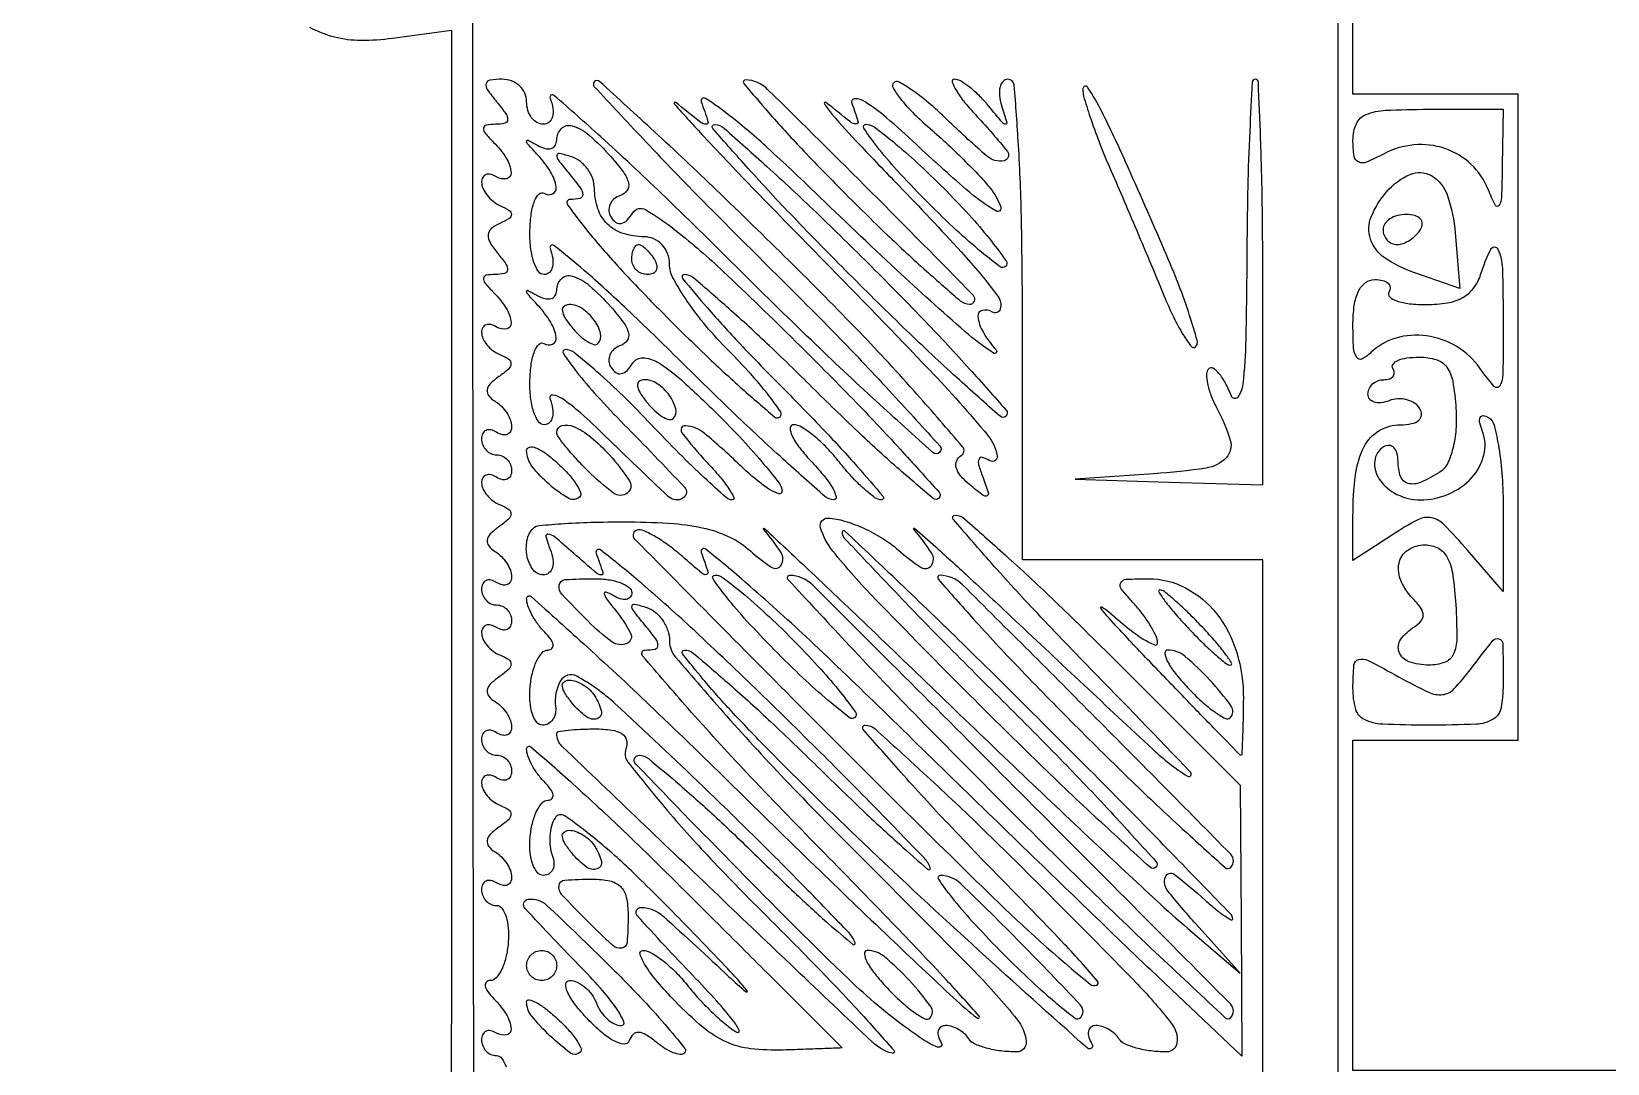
# Model space of a CAD drawing. Extents: x 23 to 255, y 40 to 184.
# Drawn here: x 208.71 to 217.59, y 71.7 to 77.51 of the extents above; entities that cross this region are included whole.
import ezdxf

# ---------------------------------------------------------------- set-up
doc = ezdxf.new("R2010")
doc.units = 0
doc.header["$MEASUREMENT"] = 0

msp = doc.modelspace()

# ---------------------------------------------------------------- linework, layer by layer
for points in [[(207.919475, 175.632891, 0.000007), (191.762556, 175.634099, 0.00002), (173.0434, 175.634494, 0.000013), (151.49745, 175.633531)], [(218.0988, 71.6562), (217.1259, 71.6562), (216.153, 71.6562), (216.153, 72.5868), (216.153, 73.5174), (216.6183, 73.5174), (217.0836, 73.5174), (217.0836, 75.3363), (217.0836, 77.1552), (216.6183, 77.1552), (216.153, 77.1552), (216.153, 78.255, -0.002868)], [(211.205057, 71.082221, -0.000968), (211.199134, 73.32), (211.196045, 77.6628)], [(210.277157, 77.532731, 0.058483), (210.419245, 77.478356, 0.061239), (210.565744, 77.459748, 0.034349), (210.745107, 77.471362), (211.077, 77.515878), (211.077, 73.063239, -0.00101), (211.072523, 70.845704, -0.004667), (211.05537, 69.563045, -0.00183), (211.03168, 68.66475, -0.405446), (210.975879, 68.6106, 0.125373), (210.922396, 68.596975, 0.023164), (210.834762, 68.543822, 0.023563), (210.735738, 68.470303, 0.019557), (210.637479, 68.383272, 0.038999), (210.510034, 68.240534, 0.083236)], [(215.6454, 71.5716), (215.6454, 73.0521), (215.6454, 74.5326), (214.9686, 74.5326), (214.2918, 74.5326), (214.2918, 75.8862, 0.004819), (214.286452, 76.441059, 0.010298), (214.26937, 76.869285, 0.004876), (214.245633, 77.206775, 0.39098), (214.209855, 77.2398, 0.209073), (214.182492, 77.227835, 0.128632), (214.165656, 77.19631, 0.085743), (214.162609, 77.148455, 0.049331), (214.174461, 77.09175, -0.004461), (214.203858, 76.995258, -0.500939), (214.196936, 76.986, -0.221601), (214.180695, 76.99357, -0.002331), (214.09903, 77.09175, 0.025468), (214.047274, 77.148422, 0.030014), (213.992649, 77.19631, 0.031203), (213.942581, 77.230371, 0.134551), (213.908177, 77.2398, 0.5075), (213.89665, 77.224041, 0.060681), (213.917811, 77.17777, 0.0347), (213.966327, 77.109743, 0.016325), (214.037687, 77.028634, -0.020176), (214.207295, 76.832833, -0.564791), (214.188101, 76.781018, -0.228016), (214.091787, 76.8067, -0.016292), (213.881815, 76.999015, 0.015372), (213.774797, 77.097396, 0.025088), (213.677604, 77.173213, 0.022464), (213.597714, 77.224125, 0.339137), (213.567073, 77.220073, 0.341565), (213.563418, 77.191477, 0.032765), (213.605516, 77.129501, 0.031008), (213.672076, 77.054248, 0.018697), (213.759477, 76.973274, -0.009667), (213.858429, 76.884866, -0.008006), (213.960416, 76.787048, -0.0081), (214.051045, 76.694339, -0.021461), (214.111809, 76.624347, -0.081918), (214.169882, 76.520173, -0.703529), (214.142776, 76.497815, -0.045057), (213.972965, 76.620729, -0.008858), (213.693188, 76.873285, 0.010929), (213.526196, 77.022778, 0.034517), (213.405728, 77.112342, 0.133912), (213.348235, 77.130382, 0.533314), (213.330457, 77.105935, -0.011015), (213.365575, 77.003117, -0.515491), (213.354224, 76.988024, -0.162228), (213.322978, 76.999345, -0.003035), (213.185195, 77.109706, 0.837875), (213.176389, 77.102085, 0.045309), (213.220801, 77.040918, 0.009429), (213.371186, 76.875361, 0.003281), (213.59385, 76.642417, -0.006851), (213.94808, 76.266495, -0.026135), (214.15302, 76.018051, -0.229429), (214.166629, 75.945897, -0.501612), (214.1226, 75.9285, 0.196178), (214.065964, 75.937997, 0.378758), (214.040991, 75.903411, 0.110827), (214.069789, 75.816363, 0.045119), (214.14375, 75.715015, -0.874042), (214.128514, 75.697502, -0.033571), (213.969525, 75.818081, -0.008541), (213.581774, 76.167231, -0.004863), (213.124391, 76.601838, 0.007593), (212.858848, 76.851413, 0.016594), (212.646388, 77.032571, 0.026198), (212.507121, 77.132093, 0.715372), (212.483086, 77.1129, -0.008649), (212.520979, 77.001434, -0.500422), (212.510171, 76.986217, -0.175397), (212.480754, 76.996031, -0.00271), (212.339195, 77.109265, 0.919837), (212.331203, 77.100917, 0.007006), (212.499057, 76.916264, 0.004265), (212.786741, 76.613777, 0.001897), (213.17085, 76.219744, -0.003583), (213.770477, 75.600459, -0.017227), (214.096959, 75.233917, -0.131536), (214.149713, 75.119384, -0.646072), (214.108223, 75.091385, 0.064986), (214.067182, 75.1099, 0.379155), (214.047377, 75.100797, 0.174889), (214.045115, 75.068012, 0.022257), (214.06786, 74.999812, -0.009909), (214.099346, 74.912635, -0.358698), (214.092295, 74.894017, -0.303628), (214.070682, 74.895524, -0.00839), (213.993632, 74.957316, -0.043711), (213.94345, 75.006968, -0.107662), (213.91924, 75.052485, -0.169967), (213.921642, 75.090947, -0.155775), (213.947519, 75.121165, 0.459568), (213.955123, 75.169622, 0.004635), (213.697939, 75.465723, 0.010657), (213.375672, 75.814607, 0.006253), (212.976099, 76.218858, 0.003245), (212.56774, 76.616595, 0.005407), (212.218089, 76.945555, 0.001174), (211.910702, 77.227219, 0.400807), (211.881548, 77.226548, 0.403807), (211.881032, 77.197605, 0.001277), (212.153626, 76.906338, 0.005641), (212.472788, 76.574632, 0.003384), (212.858888, 76.187587, -0.004382), (213.244213, 75.799775, -0.0073), (213.560997, 75.465686, -0.00213), (213.826418, 75.174975, -0.39973), (213.825497, 75.137897, -0.398945), (213.788138, 75.136917, -0.001797), (213.468849, 75.426462, -0.006699), (213.103047, 75.769693, -0.004022), (212.677564, 76.186432, 0.003987), (212.258932, 76.59652, 0.007701), (211.916359, 76.916758, 0.005774), (211.653852, 77.149217, 0.776629), (211.632033, 77.13405, -0.050885), (211.64732, 77.075554, -0.102253), (211.644952, 77.028103, -0.155545), (211.625819, 76.99774, -0.176783), (211.593651, 76.986, -0.134459), (211.557938, 76.995781, -0.100435), (211.52751, 77.023277, -0.087143), (211.507034, 77.064407, -0.072144), (211.5, 77.1129, 0.107348), (211.489484, 77.161316, 0.099536), (211.45968, 77.202523, 0.095788), (211.415141, 77.230151, 0.091307), (211.362741, 77.2398, 0.035496), (211.294026, 77.234916, 0.304492), (211.272269, 77.215324, 0.217533), (211.278486, 77.181507, 0.020633), (211.3308, 77.1129, -0.017585), (211.382902, 77.045427, -0.170126), (211.392935, 77.01123, -0.336698), (211.376507, 76.991774, -0.055064), (211.324239, 76.986, 0.043106), (211.272349, 76.981518, 0.336055), (211.256818, 76.96485, 0.204211), (211.265471, 76.936994, 0.020332), (211.31388, 76.88448, -0.054922), (211.385051, 76.795685, -0.120375), (211.412797, 76.7137, -0.380775), (211.387532, 76.67983, -0.191234), (211.3308, 76.6899, 0.074422), (211.298441, 76.703773, 0.151112), (211.271051, 76.70258, 0.187673), (211.252939, 76.686869, 0.121914), (211.2462, 76.659643, 0.108982), (211.25397, 76.62442, 0.060477), (211.277264, 76.58685, 0.055996), (211.311509, 76.552764, 0.058714), (211.35195, 76.52775, -0.03194), (211.402243, 76.500243, -0.266501), (211.413896, 76.47816, -0.251593), (211.400953, 76.455983, -0.029124), (211.348419, 76.427873, 0.068225), (211.300362, 76.397116, 0.203112), (211.283214, 76.36289, 0.154337), (211.293854, 76.319889, 0.035991), (211.337628, 76.258673, -0.02214), (211.383554, 76.198066, -0.181073), (211.391862, 76.164966, -0.31794), (211.374743, 76.14576, -0.05684), (211.324239, 76.14, 0.043106), (211.272349, 76.135518, 0.336055), (211.256818, 76.11885, 0.204211), (211.265471, 76.090994, 0.020332), (211.31388, 76.03848, -0.054922), (211.385051, 75.949685, -0.120375), (211.412797, 75.8677, -0.380775), (211.387532, 75.83383, -0.191234), (211.3308, 75.8439, 0.074422), (211.298441, 75.857773, 0.151112), (211.271051, 75.85658, 0.187673), (211.252939, 75.840869, 0.121914), (211.2462, 75.813643, 0.111104), (211.254019, 75.778888, 0.064536), (211.277264, 75.742742, 0.059602), (211.311514, 75.710749, 0.061783), (211.35195, 75.688191, -0.051696), (211.399294, 75.663013, -0.269186), (211.41173, 75.637453, -0.195242), (211.396954, 75.607533, -0.028767), (211.342918, 75.564816, 0.044406), (211.295381, 75.524762, 0.158855), (211.277725, 75.489727, 0.211677), (211.286495, 75.457472, 0.083832), (211.321768, 75.426482, -0.058587), (211.357583, 75.398071, -0.050471), (211.387896, 75.360762, -0.053013), (211.408553, 75.320642, -0.092658), (211.4154, 75.284014, -0.117858), (211.408696, 75.25597, -0.186277), (211.390549, 75.239624, -0.154201), (211.36315, 75.23801, -0.076764), (211.3308, 75.2517, 0.082592), (211.298474, 75.264941, 0.161196), (211.271051, 75.262309, 0.182303), (211.252823, 75.244421, 0.108972), (211.2462, 75.214393, 0.093332), (211.25264, 75.180193, 0.09642), (211.271051, 75.151118, 0.099167), (211.29852, 75.131658, 0.105053), (211.3308, 75.1248, -0.105053), (211.36308, 75.117942, -0.099167), (211.390549, 75.098482, -0.09642), (211.40896, 75.069407, -0.093332), (211.4154, 75.035207, -0.108972), (211.408777, 75.005179, -0.182303), (211.390549, 74.987291, -0.161196), (211.363126, 74.984659, -0.082592), (211.3308, 74.9979, 0.074422), (211.298441, 75.011773, 0.151112), (211.271051, 75.01058, 0.187673), (211.252939, 74.994869, 0.121914), (211.2462, 74.967643, 0.111104), (211.254019, 74.932888, 0.064536), (211.277264, 74.896742, 0.059602), (211.311514, 74.864749, 0.061783), (211.35195, 74.842191, -0.051696), (211.399294, 74.817013, -0.269186), (211.41173, 74.791453, -0.195242), (211.396954, 74.761533, -0.028767), (211.342918, 74.718816, 0.044406), (211.295381, 74.678762, 0.158855), (211.277725, 74.643727, 0.211677), (211.286495, 74.611472, 0.083832), (211.321768, 74.580482, -0.058587), (211.357583, 74.552071, -0.050471), (211.387896, 74.514762, -0.053013), (211.408553, 74.474642, -0.092658), (211.4154, 74.438014, -0.117858), (211.408696, 74.40997, -0.186277), (211.390549, 74.393624, -0.154201), (211.36315, 74.39201, -0.076764), (211.3308, 74.4057, 0.082592), (211.298474, 74.418941, 0.161196), (211.271051, 74.416309, 0.182303), (211.252823, 74.398421, 0.108972), (211.2462, 74.368393, 0.093332), (211.25264, 74.334193, 0.09642), (211.271051, 74.305118, 0.099167), (211.29852, 74.285658, 0.105053), (211.3308, 74.2788, -0.105053), (211.36308, 74.271942, -0.099167), (211.390549, 74.252482, -0.09642), (211.40896, 74.223407, -0.093332), (211.4154, 74.189207, -0.108972), (211.408777, 74.159179, -0.182303), (211.390549, 74.141291, -0.161196), (211.363126, 74.138659, -0.082592), (211.3308, 74.1519, 0.074422), (211.298441, 74.165773, 0.151112), (211.271051, 74.16458, 0.187673), (211.252939, 74.148869, 0.121914), (211.2462, 74.121643, 0.111104), (211.254019, 74.086888, 0.064536), (211.277264, 74.050742, 0.059602), (211.311514, 74.018749, 0.061783), (211.35195, 73.996191, -0.051696), (211.399294, 73.971013, -0.269186), (211.41173, 73.945453, -0.195242), (211.396954, 73.915533, -0.028767), (211.342918, 73.872816, 0.044406), (211.295381, 73.832762, 0.158855), (211.277725, 73.797727, 0.211677), (211.286495, 73.765472, 0.083832), (211.321768, 73.734482, -0.058587), (211.357583, 73.706071, -0.050471), (211.387896, 73.668762, -0.053013), (211.408553, 73.628642, -0.092658), (211.4154, 73.592014, -0.117858), (211.408696, 73.56397, -0.186277), (211.390549, 73.547624, -0.154201), (211.36315, 73.54601, -0.076764), (211.3308, 73.5597, 0.082592), (211.298474, 73.572941, 0.161196), (211.271051, 73.570309, 0.182303), (211.252823, 73.552421, 0.108972), (211.2462, 73.522393, 0.093332), (211.25264, 73.488193, 0.09642), (211.271051, 73.459118, 0.099167), (211.29852, 73.439658, 0.105053), (211.3308, 73.4328, -0.105053), (211.36308, 73.425942, -0.099167), (211.390549, 73.406482, -0.09642), (211.40896, 73.377407, -0.093332), (211.4154, 73.343207, -0.108972), (211.408777, 73.313179, -0.182303), (211.390549, 73.295291, -0.161196), (211.363126, 73.292659, -0.082592), (211.3308, 73.3059, 0.074422), (211.298441, 73.319773, 0.151112), (211.271051, 73.31858, 0.187673), (211.252939, 73.302869, 0.121914), (211.2462, 73.275643, 0.111104), (211.254019, 73.240888, 0.064536), (211.277264, 73.204742, 0.059602), (211.311514, 73.172749, 0.061783), (211.35195, 73.150191, -0.051696), (211.399294, 73.125013, -0.269186), (211.41173, 73.099453, -0.195242), (211.396954, 73.069533, -0.028767), (211.342918, 73.026816, 0.044406), (211.295381, 72.986762, 0.158855), (211.277725, 72.951727, 0.211677), (211.286495, 72.919472, 0.083832), (211.321768, 72.888482, -0.058587), (211.357583, 72.860071, -0.050471), (211.387896, 72.822762, -0.053013), (211.408553, 72.782642, -0.092658), (211.4154, 72.746014, -0.117858), (211.408696, 72.71797, -0.186277), (211.390549, 72.701624, -0.154201), (211.36315, 72.70001, -0.076764), (211.3308, 72.7137, 0.082592), (211.298474, 72.726941, 0.161196), (211.271051, 72.724309, 0.182303), (211.252823, 72.706421, 0.108972), (211.2462, 72.676393, 0.092247), (211.252564, 72.642191, 0.096088), (211.270773, 72.613118, 0.09937), (211.297936, 72.593661, 0.106271), (211.329852, 72.5868, -0.240918), (211.360549, 72.571098, -0.080681), (211.38379, 72.524672, -0.058952), (211.396608, 72.456312, -0.037557), (211.396, 72.3753, -0.03702), (211.383215, 72.294317, -0.053372), (211.359237, 72.225928, -0.067467), (211.328543, 72.178936, -0.217711), (211.295428, 72.1638, 0.195839), (211.273207, 72.154749, 0.249233), (211.266583, 72.133978, 0.112522), (211.280534, 72.101336, 0.039371), (211.31388, 72.06228, -0.054922), (211.385051, 71.973485, -0.120375), (211.412797, 71.8915, -0.380775), (211.387532, 71.85763, -0.191234), (211.3308, 71.8677, 0.082592), (211.298474, 71.880941, 0.161196), (211.271051, 71.878309, 0.182303), (211.252823, 71.860421, 0.108972), (211.2462, 71.830393, 0.092247), (211.252564, 71.796191, 0.096088), (211.270773, 71.767118, 0.09937), (211.297936, 71.747661, 0.106271), (211.329852, 71.7408, -0.240918), (211.360549, 71.725098, -0.080681), (211.38379, 71.678672, -0.058952)]]:
    msp.add_lwpolyline(points, format="xyb")
msp.add_lwpolyline([(216.0684, 77.6628), (216.0684, 74.408994), (216.0684, 71.155187)])
for points in [[(213.282661, 76.607038, 0.006039), (213.529507, 76.364425, 0.009105), (213.750896, 76.159639, 0.004581), (213.941673, 75.992621, 0.173977), (213.994163, 75.972538, 0.671491), (214.015548, 76.021868, 0.002685), (213.442739, 76.602058, 0.002652), (212.857118, 77.182694, 0.185681), (212.732761, 77.236542, 0.649801), (212.722771, 77.216366, 0.00633), (212.861897, 77.052969, 0.010364), (213.047118, 76.849602, 0.005627)], [(215.555438, 76.24575, -0.003919), (215.549211, 75.775221, -0.021927), (215.532865, 75.52378, -0.131138), (215.504252, 75.449909, -0.58953), (215.46902, 75.454333, 0.026838), (215.434544, 75.528685, 0.050795), (215.39787, 75.583537, 0.081047), (215.36483, 75.612411, 0.348645), (215.340628, 75.609628, 0.200699), (215.328471, 75.57999, 0.048189), (215.334061, 75.525999, 0.042009), (215.353198, 75.460304, 0.031005), (215.384746, 75.391407, -0.047472), (215.46185, 75.207257, -0.270978), (215.438863, 75.108006, -0.169097), (215.326254, 75.049533, -0.018517), (215.03205, 75.017971), (214.5879, 74.986899), (215.11665, 74.97125), (215.6454, 74.9556), (215.6454, 76.0977, 0.003471), (215.64236, 76.535634, 0.005784), (215.632974, 76.904308, 0.001342), (215.620302, 77.223312, 0.401852), (215.6031, 77.2398, 0.398202), (215.585844, 77.223468, 0.001766), (215.57165, 76.947798, 0.006641), (215.560534, 76.626912, 0.003988)], [(214.632126, 77.187104, 0.078196), (214.639866, 77.130464, 0.009624), (214.678205, 77.011237, 0.011189), (214.729997, 76.870551, 0.009031), (214.791695, 76.721804, -0.001523), (214.863401, 76.556009, -0.000979), (214.945617, 76.363269, -0.000983), (215.025346, 76.174311, -0.001847), (215.088906, 76.021261, 0.014564), (215.14399, 75.897595, 0.026379), (215.197176, 75.80045, 0.027759), (215.243013, 75.73475, 0.450032), (215.266906, 75.733306, 0.271546), (215.275966, 75.768048, 0.009043), (215.23313, 75.909885, 0.014913), (215.172524, 76.080559, 0.00956), (215.092545, 76.275046, 0.002548), (214.872749, 76.774769, 0.012007), (214.73827, 77.05786, 0.02841), (214.659048, 77.194858, 0.736885)], [(216.993638, 76.75335, -0.004711), (216.988924, 76.57433, -0.124772), (216.97561, 76.528716, -0.593054), (216.955163, 76.529372, -0.021211), (216.914516, 76.61901, 0.107978), (216.817552, 76.76122, 0.108099), (216.670146, 76.849957, 0.105782), (216.496438, 76.870152, 0.099414), (216.325396, 76.81851, -0.023679), (216.229598, 76.772936, -0.210729), (216.183993, 76.773788, -0.25555), (216.159201, 76.807342, -0.034001), (216.153, 76.898423, -0.105994), (216.17243, 76.989051, -0.192797), (216.226111, 77.040841, -0.085407), (216.336697, 77.065124, -0.011439), (216.576, 77.0706), (216.999, 77.0706)], [(211.973338, 76.80444, -0.022389), (212.044789, 76.716295, -0.09795), (212.073293, 76.655926, -0.215427), (212.065803, 76.614411, -0.1592), (212.028223, 76.585714, 0.09085), (211.991735, 76.564938, 0.117452), (211.968852, 76.534084, 0.126066), (211.963262, 76.497959, 0.114565), (211.975348, 76.462142, 0.106078), (212.002556, 76.433797, 0.203355), (212.032951, 76.427849, 0.150067), (212.065351, 76.445798, 0.053405), (212.098172, 76.488062, -0.409519), (212.169275, 76.505451, -0.032982), (212.344054, 76.384988, -0.022076), (212.606709, 76.157604, -0.00547), (213.016059, 75.761757, -0.004745), (213.338328, 75.43712, -0.007904), (213.602744, 75.156929, -0.002492), (213.822738, 74.913881, -0.398272), (213.821823, 74.880423, -0.389627), (213.788739, 74.879021, -0.004111), (213.599263, 75.041536, -0.010191), (213.378351, 75.24226, -0.00613), (213.124138, 75.48886, 0.005745), (212.867291, 75.738399, 0.008727), (212.637878, 75.948728, 0.004171), (212.439955, 76.121004, 0.178843), (212.388546, 76.14, 0.632956), (212.378175, 76.118097, 0.006866), (212.516755, 75.953616, 0.011039), (212.702109, 75.748958, 0.006007), (212.9382, 75.5055, -0.005238), (213.174998, 75.262063, -0.009507), (213.362672, 75.057384, -0.005101), (213.507111, 74.890313, -0.638666), (213.498158, 74.871, -0.159921), (213.461257, 74.883112, -0.023749), (213.399634, 74.933128, -0.024732), (213.330335, 75.001511, -0.019023), (213.261485, 75.0825, 0.025074), (213.190953, 75.163463, 0.030085), (213.11661, 75.231872, 0.031216), (213.048493, 75.280634, 0.140636), (213.001913, 75.294, 0.417438), (212.983862, 75.275749, 0.113397), (212.994452, 75.231872, 0.050818), (213.037541, 75.163781, 0.022113), (213.1074, 75.0825, -0.018143), (213.178363, 75.001248, -0.039548), (213.225224, 74.933128, -0.076152), (213.242906, 74.887743, -0.480066), (213.229487, 74.871, -0.183123), (213.179588, 74.889909, -0.002757), (212.943841, 75.100874, -0.007033), (212.672301, 75.353616, -0.00454), (212.364654, 75.65355, 0.005577), (212.065836, 75.943671, 0.011461), (211.824255, 76.162736, 0.01297), (211.652896, 76.303502, 0.756597), (211.631866, 76.28805, -0.051133), (211.646742, 76.231238, -0.092862), (211.645247, 76.183411, -0.141571), (211.628227, 76.152086, -0.200576), (211.59931, 76.14, -0.251946), (211.566058, 76.157891, -0.068049), (211.53926, 76.213698, -0.051789), (211.522122, 76.294779, -0.033322), (211.51845, 76.390887, -0.027737), (211.526282, 76.484035, -0.056507), (211.544582, 76.55504, -0.102677), (211.569538, 76.593996, -0.350918), (211.597392, 76.597394, 0.247598), (211.646143, 76.594067, 0.339777), (211.666342, 76.631181, 0.09788), (211.6342, 76.71875, 0.050355), (211.56345, 76.812291, -0.004358), (211.506351, 76.874893, -0.184745), (211.5, 76.891495, -0.561535), (211.508063, 76.896411, -0.009535), (211.56345, 76.866518, 0.065956), (211.603932, 76.850244, 0.132257), (211.638136, 76.85067, 0.182297), (211.660595, 76.867256, 0.144512), (211.6692, 76.896407, -0.196433), (211.696169, 76.962404, -0.279071), (211.756011, 76.977726, -0.106562), (211.852711, 76.924147, -0.03165)], [(213.442167, 76.184298, -0.005039), (213.745855, 75.874891, -0.008389), (213.994589, 75.607474, -0.002804), (214.200333, 75.3761, -0.39554), (214.199253, 75.342453, -0.396955), (214.165531, 75.341453, -0.002534), (213.922119, 75.559807, -0.00797), (213.641392, 75.822483, -0.004786), (213.316174, 76.142737, -0.00456), (212.999797, 76.466151, -0.00821), (212.747239, 76.737874, -0.003883), (212.548658, 76.962166, -0.64975), (212.559087, 76.984581, -0.178623), (212.612813, 76.963705, -0.003031), (212.852735, 76.748912, -0.007335), (213.129526, 76.490577, -0.004763)], [(213.867059, 76.607074, -0.010529), (214.00661, 76.45876, -0.017377), (214.117331, 76.327083, -0.011496), (214.199427, 76.217145, -0.366113), (214.196823, 76.186023, -0.376392), (214.165534, 76.183973, -0.009469), (214.045249, 76.279957, -0.015678), (213.902021, 76.406542, -0.009457), (213.73998, 76.56495, -0.009631), (213.586807, 76.726572, -0.018725), (213.47204, 76.862316, -0.019426), (213.398494, 76.964132, -0.598584), (213.410216, 76.986, -0.163448), (213.460221, 76.969205, -0.011095), (213.579458, 76.87469, -0.014965), (213.718413, 76.752234, -0.010619)], [(211.743009, 76.703658, -0.013959), (211.803453, 76.626123, -0.156047), (211.815782, 76.589491, -0.354713), (211.799735, 76.569097, -0.055652), (211.745126, 76.563, 0.610955), (211.729853, 76.533224, 0.014914), (211.849038, 76.377343, 0.01633), (212.026071, 76.173554, 0.008534), (212.258942, 75.930975, 0.005984), (212.502557, 75.691524, 0.009956), (212.714143, 75.496419, 0.003928), (212.895844, 75.337975, 0.392089), (212.92696, 75.33916, 0.363411), (212.929557, 75.368508, 0.013262), (212.858114, 75.465388, 0.018753), (212.760152, 75.581826, 0.011367), (212.636124, 75.712405, -0.020986), (212.509341, 75.851132, -0.024904), (212.40212, 75.992563, -0.024893), (212.324905, 76.118758, -0.124342), (212.304388, 76.19847, 0.088497), (212.29351, 76.257903, 0.097721), (212.262867, 76.307617, 0.10148), (212.216739, 76.34064, 0.103228), (212.161621, 76.352579, -0.075131), (212.043436, 76.371357, -0.116691), (211.955293, 76.424179, -0.118753), (211.901157, 76.510111, -0.079612), (211.881779, 76.625138, 0.085936), (211.871859, 76.67982, 0.068898), (211.84374, 76.732731, 0.069056), (211.802384, 76.7759, 0.087213), (211.7538, 76.802125, 0.019536), (211.685073, 76.82203, 0.453934), (211.67026, 76.81169, 0.194746), (211.677764, 76.785147, 0.007471)], [(216.728997, 76.374623), (216.755095, 76.060752), (216.496347, 76.150952, -0.065621), (216.331921, 76.233749, -0.163837), (216.251712, 76.339595, -0.180133), (216.255827, 76.465138, -0.081965), (216.34335, 76.607008, -0.108927), (216.474507, 76.704144, -0.245454), (216.594469, 76.696826, -0.177243), (216.685569, 76.583624, -0.061035)], [(216.3222, 76.3938, 0.092995), (216.328259, 76.361505, 0.096318), (216.345585, 76.334051, 0.099231), (216.371433, 76.315677, 0.105429), (216.401807, 76.3092, 0.089642), (216.436119, 76.315401, 0.053229), (216.473389, 76.334051, 0.051032), (216.507795, 76.361439, 0.06081), (216.5337, 76.3938, 0.139169), (216.542832, 76.425918, 0.191142), (216.531883, 76.453549, 0.138808), (216.500761, 76.472202, 0.066118), (216.454093, 76.4784, 0.062283), (216.403662, 76.472094, 0.080552), (216.360944, 76.453549, 0.097988), (216.332354, 76.426065, 0.153634)], [(212.2191, 76.2246, -0.082592), (212.232341, 76.192274, -0.161196), (212.229709, 76.164851, -0.182303), (212.211821, 76.146623, -0.108972), (212.181793, 76.14, -0.093332), (212.147593, 76.14644, -0.09642), (212.118518, 76.164851, -0.099167), (212.099058, 76.19232, -0.105053), (212.0922, 76.2246, -0.042167), (212.094936, 76.256989, -0.061769), (212.103159, 76.284349, -0.081139), (212.115241, 76.302901, -0.210953), (212.129507, 76.3092, -0.151918), (212.147335, 76.303655, -0.038439), (212.171214, 76.284349, -0.035638), (212.196343, 76.256983, -0.029505)], [(216.999, 75.867376, -0.003411), (216.997036, 75.579437, -0.116779), (216.980546, 75.513807, -0.530615), (216.947913, 75.509989, -0.025148), (216.867303, 75.613576, 0.10565), (216.73778, 75.734062, 0.099958), (216.567756, 75.794109, 0.104704), (216.394327, 75.782226, 0.127774), (216.25452, 75.70008, -0.081706), (216.205219, 75.664709, -0.379411), (216.17415, 75.673172, -0.131279), (216.156709, 75.726069, -0.01436), (216.153, 75.85518, -0.033375), (216.160462, 75.966839, -0.07868), (216.184302, 76.046588, -0.120756), (216.223477, 76.09426, -0.16204), (216.276179, 76.1118, -0.05773), (216.320231, 76.106697, -0.124167), (216.350374, 76.091091, -0.190804), (216.362065, 76.068014, -0.16277), (216.355786, 76.0413, 0.364287), (216.359699, 76.014523, 0.100943), (216.399359, 75.991509, 0.054696), (216.471234, 75.975791, 0.02651), (216.565306, 75.9708, 0.040446), (216.68437, 75.980447, 0.085786), (216.771524, 76.010577, 0.105096), (216.832366, 76.063237, 0.08536), (216.8721, 76.14, -0.037289), (216.92979, 76.283654, -0.630272), (216.968635, 76.283251, -0.101756), (216.994387, 76.174657, -0.007506)], [(211.973338, 75.95844, -0.022389), (212.044789, 75.870295, -0.09795), (212.073293, 75.809926, -0.215427), (212.065803, 75.768411, -0.1592), (212.028223, 75.739714, 0.09085), (211.991735, 75.718938, 0.117452), (211.968852, 75.688084, 0.126066), (211.963262, 75.651959, 0.114565), (211.975348, 75.616142, 0.105589), (212.002549, 75.587749, 0.203375), (212.032904, 75.581749, 0.150455), (212.065243, 75.599618, 0.053489), (212.098003, 75.641789, -0.273896), (212.153724, 75.670978, -0.119979), (212.236605, 75.64616, -0.050442), (212.360663, 75.555599, -0.011258), (212.552091, 75.375871, -0.00968), (212.699571, 75.225304, -0.013813), (212.824069, 75.085641, -0.009699), (212.921122, 74.965877, -0.164872), (212.937564, 74.918622, -0.510119), (212.919844, 74.905555, -0.06284), (212.868312, 74.92941, -0.034964), (212.792023, 74.98491, -0.016285), (212.700921, 75.066672, 0.016843), (212.501883, 75.244902, 0.154102), (212.395763, 75.288624, 0.650129), (212.37412, 75.249278, 0.026041), (212.5152, 75.0825, -0.013241), (212.587543, 75.001289, -0.026933), (212.639077, 74.933128, -0.038123), (212.666605, 74.884749, -0.550171), (212.657892, 74.871, -0.184099), (212.622927, 74.884326, -0.005117), (212.501065, 74.995256, -0.009862), (212.359706, 75.131898, -0.006535), (212.202655, 75.294, 0.009902), (212.043519, 75.456057, 0.014192), (211.895704, 75.592744, 0.009974), (211.768776, 75.699215, 0.17115), (211.718341, 75.717, 0.598905), (211.706609, 75.695088, 0.019288), (211.780641, 75.592744, 0.018658), (211.896, 75.456371, 0.0096), (212.0499, 75.294, -0.00535), (212.388784, 74.942498, -0.481009), (212.379944, 74.879888, -0.333473), (212.299251, 74.888791, -0.00519), (211.942561, 75.23055, 0.011992), (211.804835, 75.358963, 0.032466), (211.699475, 75.440992, 0.113529), (211.646752, 75.461474, 0.571799), (211.63116, 75.44205, -0.050483), (211.646428, 75.385017, -0.09342), (211.645205, 75.337241, -0.143533), (211.628291, 75.30606, -0.199759), (211.59931, 75.294, -0.251946), (211.566058, 75.311891, -0.068049), (211.53926, 75.367698, -0.051789), (211.522122, 75.448779, -0.033322), (211.51845, 75.544887, -0.027737), (211.526282, 75.638035, -0.056507), (211.544582, 75.70904, -0.102677), (211.569538, 75.747996, -0.350918), (211.597392, 75.751394, 0.247598), (211.646143, 75.748067, 0.339777), (211.666342, 75.785181, 0.09788), (211.6342, 75.87275, 0.050355), (211.56345, 75.966291, -0.004358), (211.506351, 76.028893, -0.184745), (211.5, 76.045495, -0.561535), (211.508063, 76.050411, -0.009535), (211.56345, 76.020518, 0.065956), (211.603932, 76.004244, 0.132257), (211.638136, 76.00467, 0.182297), (211.660595, 76.021256, 0.144512), (211.6692, 76.050407, -0.196433), (211.696169, 76.116404, -0.279071), (211.756011, 76.131726, -0.106562), (211.852711, 76.078147, -0.03165)], [(211.755497, 75.841856, 0.030935), (211.799311, 75.795254, 0.05004), (211.842448, 75.762161, 0.066988), (211.878777, 75.745912, 0.274667), (211.901227, 75.751627, 0.264952), (211.916434, 75.807137, 0.097357), (211.88018, 75.883215, 0.084765), (211.812137, 75.948258, 0.149534), (211.738448, 75.9708, 0.176123), (211.710281, 75.960561, 0.256649), (211.700913, 75.936479, 0.110288), (211.71561, 75.896357, 0.030483)], [(216.732922, 75.385811, -0.034873), (216.732631, 75.268081, -0.043434), (216.715315, 75.160094, -0.049497), (216.684573, 75.074479, -0.141385), (216.643039, 75.027556, -0.037475), (216.534194, 74.969441, -0.167536), (216.46316, 74.963494, -0.252493), (216.421154, 75.00209, -0.083451), (216.4068, 75.087493, 0.062657), (216.400903, 75.134368, 0.133038), (216.383034, 75.165954, 0.191608), (216.356587, 75.177538, 0.14801), (216.325895, 75.169384, 0.232027), (216.275429, 75.08911, 0.179549), (216.301341, 74.987657, 0.12692), (216.400512, 74.90191, 0.115622), (216.532392, 74.871, 0.100922), (216.691554, 74.903456, 0.107709), (216.821099, 74.995338, 0.122101), (216.890029, 75.122634, 0.156176), (216.882534, 75.255017, -0.035818), (216.867467, 75.304635, -0.153614), (216.869957, 75.335059, -0.330852), (216.886809, 75.345282, -0.115463), (216.915369, 75.335701, -0.19559), (216.948081, 75.290922, -0.021042), (216.974433, 75.162596, -0.023371), (216.992905, 75.000878, -0.01675), (216.999, 74.81899), (216.999, 74.353965), (216.798467, 74.587098, 0.015779), (216.667183, 74.730325, 0.14951), (216.595015, 74.769798, 0.174399), (216.518368, 74.758868, 0.023271), (216.375467, 74.674465), (216.153, 74.528699), (216.153, 74.77753, -0.031188), (216.167772, 75.014119, -0.088658), (216.216652, 75.171263, -0.139252), (216.301033, 75.26091, -0.135553), (216.420844, 75.294, 0.049646), (216.482712, 75.300158, 0.123746), (216.523453, 75.319571, 0.203481), (216.538724, 75.349016, 0.158946), (216.530135, 75.384367, 0.109884), (216.499852, 75.415445, 0.081902), (216.455928, 75.43485, 0.076891), (216.405362, 75.439877, 0.078162), (216.355943, 75.429323, -0.060487), (216.310646, 75.41797, -0.106442), (216.272363, 75.421321, -0.150241), (216.24722, 75.438437, -0.170338), (216.2376, 75.465855, -0.108533), (216.244467, 75.497118, -0.099707), (216.263918, 75.523729, -0.095452), (216.292988, 75.541572, -0.090291), (216.327193, 75.5478, 0.074712), (216.358549, 75.552512, 0.151503), (216.378949, 75.566438, 0.187508), (216.385354, 75.587119, 0.121395), (216.377571, 75.61125, -0.307308), (216.378598, 75.635254, -0.13267), (216.404971, 75.656062, -0.068734), (216.456694, 75.670206, -0.032431), (216.525912, 75.6747, -0.07242), (216.622103, 75.660694, -0.166478), (216.680927, 75.618779, -0.113792), (216.715006, 75.537072, -0.02533)], [(212.178497, 75.418856, 0.030935), (212.222311, 75.372254, 0.05004), (212.265448, 75.339161, 0.066988), (212.301777, 75.322912, 0.274667), (212.324227, 75.328627, 0.264952), (212.339434, 75.384137, 0.097357), (212.30318, 75.460215, 0.084765), (212.235137, 75.525258, 0.149534), (212.161448, 75.5478, 0.176123), (212.133281, 75.537561, 0.256649), (212.123913, 75.513479, 0.110288), (212.13861, 75.473357, 0.030483)], [(211.965769, 75.124281, -0.038722), (212.078596, 74.978352, -0.394586), (212.066698, 74.909416, -0.333534), (211.989087, 74.909077, -0.036491), (211.84545, 75.03315, -0.01115), (211.777935, 75.103745, -0.015535), (211.720973, 75.170052, -0.011909), (211.677276, 75.226959, -0.159079), (211.6692, 75.2517, -0.345772), (211.698581, 75.289106, -0.162657), (211.763745, 75.283665, -0.071303), (211.86144, 75.224014, -0.036193)], [(211.798663, 74.887663, -0.337629), (211.737045, 74.879345, -0.050145), (211.628014, 74.956732, -0.048942), (211.529774, 75.061023, -0.16593), (211.5, 75.148271, -0.349393), (211.515208, 75.167377, -0.150719), (211.549855, 75.164846, -0.064121), (211.604484, 75.134989, -0.026836), (211.669719, 75.082031, -0.023774), (211.731819, 75.020215, -0.038623), (211.777605, 74.961578, -0.046095), (211.803628, 74.913211, -0.305748)], [(212.760045, 74.582938, 0.039921), (212.879618, 74.490984, 0.424545), (212.933442, 74.503429, 0.285848), (212.932303, 74.573571, 0.032863), (212.833933, 74.70603, -0.94331), (212.83848, 74.710376, -0.001551), (213.082925, 74.481387, -0.00193), (213.413673, 74.1672, -0.000977), (213.827983, 73.769029, 0.001465), (214.270203, 73.344864, 0.001736), (214.690649, 72.94672, 0.001509), (215.047651, 72.613022, 0.011067), (215.2224, 72.457729), (215.5185, 72.2061), (215.270022, 72.48105, -0.015389), (215.109228, 72.670374, -0.265403), (215.097193, 72.74767, -0.503492), (215.147494, 72.761784, -0.019061), (215.321489, 72.615988, 0.011866), (215.380882, 72.564748, 0.023482), (215.430754, 72.527528, 0.028808), (215.467082, 72.505919, 0.562575), (215.4762, 72.511459, 0.194711), (215.466349, 72.535796, 0.000345), (215.153134, 72.858867, 0.002464), (214.798054, 73.221027, 0.001514), (214.3764, 73.6443, 0.002253), (213.95458, 74.061409, 0.003897), (213.599666, 74.403828, 0.000863), (213.291608, 74.69543, 0.657684), (213.2766, 74.688955, 0.191322), (213.290639, 74.653609, 0.001085), (213.541969, 74.388286, 0.004387), (213.833676, 74.087011, 0.002749), (214.179984, 73.73941, -0.004208), (214.523476, 73.392616, -0.007011), (214.806126, 73.094143, -0.001966), (215.043734, 72.834034, -0.399902), (215.042951, 72.802151, -0.401062), (215.010881, 72.801428, -0.001574), (214.719002, 73.069784, -0.006268), (214.38541, 73.386289, -0.003762), (213.996899, 73.769997, -0.003191), (213.463207, 74.311959, -0.023953), (213.224755, 74.581959, -0.096618), (213.155378, 74.714283, -0.518035), (213.197382, 74.767773, -0.061048), (213.290087, 74.751595, -0.032812), (213.398868, 74.710609, -0.03213), (213.50586, 74.653518, -0.043227), (213.59385, 74.587896, 0.03723), (213.720807, 74.490826, 0.399919), (213.778886, 74.501546, 0.310035), (213.780685, 74.570375, 0.03284), (213.679514, 74.70603, -0.924564), (213.684298, 74.710809, -0.006237), (213.804076, 74.605733, -0.003941), (213.998135, 74.428378, -0.001766), (214.250564, 74.192334, 0.001285), (215.025229, 73.466551, 0.04522), (215.220883, 73.314739, 0.887396), (215.238814, 73.336522, 0.002573), (214.674087, 73.921164, -0.004521), (214.356061, 74.252984, -0.008127), (214.102106, 74.531737, -0.003777), (213.902019, 74.762148, -0.647627), (213.912687, 74.784697, -0.176755), (213.96619, 74.763921, -0.003296), (214.194976, 74.560454, -0.007646), (214.459284, 74.31483, -0.004986), (214.7571, 74.023704), (215.5185, 73.264414), (215.52308, 72.500711), (215.527661, 71.737008), (215.05778, 72.182161, -0.002181), (214.80727, 72.421571, -0.000572), (214.407923, 72.807454, -0.000581), (213.954259, 73.247851, -0.000596), (213.505332, 73.685707, 0.004877), (213.093985, 74.080094, 0.009645), (212.758558, 74.383495, 0.00867), (212.509023, 74.593113, 0.758576), (212.483327, 74.5749, -0.006868), (212.520849, 74.465354, -0.450936), (212.51183, 74.449996, -0.228322), (212.487636, 74.45634, -0.00347), (212.374834, 74.55375, 0.020557), (212.304483, 74.610424, 0.02372), (212.232902, 74.65831, 0.023718), (212.169224, 74.692664, 0.112297), (212.129059, 74.7018, 0.665929), (212.107754, 74.650813, 0.000822), (213.158366, 73.59053, 0.003904), (214.125088, 72.63318, 0.021406), (214.6725, 72.143377, 0.262736), (214.708251, 72.13712, 0.522392), (214.714492, 72.159902, 0.016341), (214.529554, 72.367349, 0.003914), (214.208712, 72.699156, -0.004474), (213.874546, 73.045517, -0.008014), (213.607248, 73.33679, -0.00361), (213.395652, 73.578407, -0.641968), (213.406454, 73.602, -0.185311), (213.461658, 73.580813, -0.002497), (213.735574, 73.331743, -0.006701), (214.050509, 73.034609, -0.004307), (214.408158, 72.681975, -0.002764), (214.940067, 72.142479, -0.031474), (215.134964, 71.915667, -0.196086), (215.162031, 71.813785, -0.377319), (215.103122, 71.76195, -0.030775), (215.014705, 71.767397, -0.036635), (214.932749, 71.783695, -0.039733), (214.867535, 71.807423, -0.148283), (214.835164, 71.835975, 0.072403), (214.8114, 71.864296, 0.052959), (214.778002, 71.888255, 0.053252), (214.740565, 71.90453, 0.076064), (214.704814, 71.91, 0.158909), (214.678003, 71.901258, 0.188321), (214.663753, 71.878936, 0.125622), (214.665603, 71.844767, 0.059466), (214.683832, 71.80425, -0.859423), (214.657911, 71.782746, -0.002815), (214.047025, 72.332751, -0.005237), (213.395671, 72.938465, -0.008478), (212.856044, 73.468611, -0.006889), (212.651678, 73.682118, -0.012825), (212.492987, 73.861561, -0.009203), (212.378301, 74.003369, -0.624319), (212.388872, 74.025, -0.177807), (212.440263, 74.006128, -0.004023), (212.641597, 73.832403, -0.008539), (212.87492, 73.620619, -0.005615), (213.136472, 73.36935, 0.00388), (213.390411, 73.123694, 0.007427), (213.598674, 72.931148, 0.005212), (213.759987, 72.789401, 0.772884), (213.772844, 72.7983, 0.104395), (213.737922, 72.854164, 0.001584), (213.470246, 73.130273, 0.004188), (213.154694, 73.448337, 0.002748), (212.786178, 73.809621, 0.005393), (212.423461, 74.153818, 0.010891), (212.129005, 74.415554, 0.011191), (211.915638, 74.588972, 0.75326), (211.891073, 74.571021, -0.007162), (211.929457, 74.461509, -0.510096), (211.919851, 74.448071, -0.181384), (211.893907, 74.457602, -0.002486), (211.764505, 74.570157, 0.005751), (211.657423, 74.662076, 0.135623), (211.621491, 74.678479, 0.543282), (211.608641, 74.664238, 0.026298), (211.632311, 74.591307, -0.053456), (211.647229, 74.535137, -0.104447), (211.644677, 74.489095, -0.155877), (211.625556, 74.459444, -0.173915), (211.593651, 74.448, -0.235137), (211.537662, 74.475871, -0.110088), (211.503202, 74.551459, -0.097193), (211.501865, 74.64265, -0.152743), (211.537914, 74.711514, -0.175969), (211.570087, 74.726543, -0.005896), (211.712456, 74.737508, -0.010526), (211.883352, 74.745036, -0.007067), (212.078859, 74.746764, -0.01669), (212.328545, 74.737103, -0.041015), (212.509848, 74.708953, -0.055354), (212.647777, 74.659134, -0.06965)], [(216.732087, 74.2788, -0.015477), (216.737351, 74.090736, -0.105595), (216.717813, 74.000564, -0.204515), (216.669139, 73.955803, -0.085225), (216.579427, 73.9404, -0.083756), (216.468923, 73.959042, -0.223426), (216.413159, 74.013535, -0.250575), (216.422881, 74.085786, -0.098423), (216.498771, 74.156456, 0.075363), (216.535965, 74.188039, 0.181024), (216.548443, 74.221376, 0.150038), (216.536828, 74.25921, 0.047458), (216.498771, 74.305269, -0.087693), (216.424955, 74.410781, -0.15822), (216.412275, 74.514476, -0.203702), (216.462251, 74.588465, -0.144705), (216.55946, 74.6172, -0.125695), (216.634066, 74.598144, -0.15086), (216.684358, 74.546401, -0.083318), (216.715214, 74.44855, -0.020072)], [(212.0922, 74.347832, -0.174109), (212.083361, 74.323218, -0.186072), (212.061136, 74.310688, -0.117211), (212.026985, 74.3137, -0.054975), (211.98645, 74.332347, 0.043872), (211.947188, 74.351473, 0.573559), (211.937007, 74.34331, 0.123824), (211.94897, 74.314453, 0.010573), (211.998506, 74.250695, -0.049463), (212.085057, 74.119399, -0.440962), (212.06414, 74.061494, -0.262116), (211.980339, 74.071529, -0.0384), (211.84545, 74.18715, -0.008683), (211.699357, 74.338407, -0.228002), (211.682994, 74.390874, -0.353623), (211.716186, 74.421486, -0.016299), (211.8807, 74.42685, -0.035547), (211.961705, 74.421084, -0.053907), (212.030072, 74.403639, -0.070466), (212.076967, 74.378126, -0.23727)], [(213.015558, 74.066471, -0.009997), (213.155854, 73.917789, -0.016517), (213.267516, 73.786119, -0.010446), (213.351203, 73.675905, -0.368984), (213.348857, 73.646057, -0.378659), (213.318877, 73.644213, -0.008652), (213.198672, 73.741379, -0.014954), (213.05588, 73.868399, -0.009015), (212.89398, 74.02695, -0.009157), (212.740564, 74.188522, -0.017718), (212.625001, 74.324129, -0.017578), (212.549561, 74.426481, -0.60578), (212.56068, 74.447364, -0.163488), (212.608936, 74.430731, -0.010268), (212.727886, 74.335214, -0.014269), (212.866566, 74.212192, -0.01006)], [(214.161906, 73.181999, 0.002876), (214.649332, 72.699343, 0.004795), (215.065934, 72.299289, 0.000924), (215.433518, 71.954298, 0.404423), (215.46462, 71.95482, 0.413153), (215.464757, 72.030389, 0.000507), (214.282565, 73.218763, 0.000731), (213.1116, 74.390037, 0.191761), (212.981558, 74.445809, 0.662956), (212.971259, 74.423123, 0.001642), (213.293824, 74.075468, 0.005305), (213.683077, 73.667457, 0.00302)], [(214.585174, 73.604737, 0.004363), (214.91012, 73.284209, 0.007267), (215.190003, 73.020691, 0.002111), (215.433572, 72.799834, 0.398749), (215.464454, 72.800654, 0.412005), (215.464735, 72.875221, 0.001191), (214.70575, 73.642088, 0.001691), (213.954498, 74.392442, 0.192117), (213.828087, 74.446157, 0.651679), (213.817668, 74.423902, 0.003867), (214.016239, 74.19975, 0.008171), (214.268796, 73.928122, 0.004536)], [(215.0532, 74.065961, 0.109763), (215.044926, 74.103195, 0.026116), (215.014883, 74.159586, 0.025619), (214.972688, 74.222202, 0.022847), (214.922758, 74.282714, -0.01589), (214.848398, 74.370322, -0.303205), (214.845562, 74.404322, -0.259325), (214.876597, 74.423683, -0.012572), (215.002546, 74.42685, -0.122033), (215.210489, 74.375331, -0.104837), (215.384023, 74.230748, -0.093449), (215.498177, 74.011953, -0.076234), (215.535714, 73.75005, -0.002864), (215.533823, 73.628402, -0.004773), (215.530666, 73.525992, -0.000916), (215.526893, 73.436619, -0.401376), (215.522902, 73.4328, -0.201972), (215.516234, 73.435608, -0.000122), (215.367723, 73.58773, -0.001478), (215.202556, 73.757999, -0.000899), (215.008252, 73.960222, -0.003144), (214.828439, 74.150416, -0.015967), (214.732396, 74.260113, -0.808175), (214.738346, 74.26759, -0.067948), (214.77825, 74.240494, 0.013757), (214.883821, 74.150723, 0.027901), (214.972433, 74.087275, 0.039769), (215.035197, 74.054112, 0.538991)], [(214.038, 71.952206, 0.904853), (214.047875, 71.962747, 0.007529), (213.864664, 72.166148, 0.004937), (213.558378, 72.489595, 0.002232), (213.150921, 72.90771, -0.004909), (212.737648, 73.33636, -0.008856), (212.408797, 73.696796, -0.004407), (212.152491, 73.993138, -0.639229), (212.167229, 74.025, 0.052859), (212.223039, 74.030917, 0.356055), (212.239224, 74.051119, 0.158097), (212.227101, 74.087423, 0.013552), (212.166009, 74.165658, -0.007471), (212.100764, 74.247147, -0.194746), (212.09326, 74.27369, -0.453934), (212.108073, 74.28403, -0.019536), (212.1768, 74.264125, -0.093728), (212.225356, 74.237099, -0.069864), (212.266628, 74.19158, -0.068182), (212.294624, 74.135193, -0.080148), (212.304396, 74.076411, 0.17711), (212.338491, 73.984543, 0.004793), (212.62487, 73.655073, 0.009392), (212.976904, 73.272548, 0.006231), (213.394394, 72.846419, -0.002459), (214.021101, 72.216324, -0.026142), (214.261118, 71.94569, -0.141888), (214.312459, 71.821266, -0.446647), (214.259304, 71.76195, -0.030482), (214.170051, 71.767396, -0.036408), (214.08739, 71.783695, -0.039442), (214.021647, 71.807418, -0.14911), (213.989164, 71.835975, 0.072403), (213.9654, 71.864296, 0.052959), (213.932002, 71.888255, 0.053252), (213.894565, 71.90453, 0.076064), (213.858814, 71.91, 0.15096), (213.831873, 71.901676, 0.191595), (213.817445, 71.880261, 0.131191), (213.818971, 71.847544, 0.061595), (213.836783, 71.808762, -0.425551), (213.832337, 71.791429, -0.232904), (213.808144, 71.79004, -0.043286), (213.742966, 71.824536, -0.013447), (213.651426, 71.88719, -0.035589), (213.313361, 72.170926, -0.006331), (212.727228, 72.753154, -0.002169), (212.113556, 73.383823, -0.66169), (212.134362, 73.4328, -0.174298), (212.185178, 73.414531, -0.005086), (212.362487, 73.265054, -0.009656), (212.568657, 73.080581, -0.006438), (212.797929, 72.86175, 0.004531), (213.019571, 72.648579, 0.008867), (213.200604, 72.48357, 0.007396), (213.33702, 72.367122, 0.764495), (213.349952, 72.37623, 0.104128), (213.315434, 72.431809, 0.002121), (213.085722, 72.669889, 0.004902), (212.812395, 72.945325, 0.003265), (212.49405, 73.255814, 0.00538), (211.999163, 73.722068, 0.061787), (211.782108, 73.877498, 0.411183), (211.690359, 73.850897, 0.160742), (211.662885, 73.70775, -0.08163), (211.661521, 73.667362, -0.10325), (211.646921, 73.633064, -0.116127), (211.621476, 73.61023, -0.125694), (211.589256, 73.602, -0.233375), (211.557175, 73.617836, -0.083871), (211.532699, 73.664128, -0.061208), (211.519072, 73.732497, -0.039285), (211.5194, 73.8135, -0.03702), (211.532185, 73.894483, -0.053372), (211.556163, 73.962872, -0.067467), (211.586857, 74.009864, -0.217711), (211.619972, 74.025, 0.195839), (211.642193, 74.034051, 0.249233), (211.648817, 74.054821, 0.112522), (211.634866, 74.087464, 0.039371), (211.60152, 74.12652, -0.038378), (211.562671, 74.171839, -0.034894), (211.529822, 74.223979, -0.036691), (211.507127, 74.274924, -0.086652), (211.5, 74.315737, -0.647797), (211.524735, 74.326817, -0.002272), (211.841705, 74.041411, -0.00635), (212.217031, 73.691553, -0.003595), (212.66325, 73.258713, 0.00187), (213.124216, 72.80847, 0.002485), (213.546923, 72.402729, 0.001759), (213.904101, 72.065666, 0.024984)], [(215.2224, 74.1519, 0.00989), (215.301597, 74.070871, 0.014186), (215.375153, 74.002528, 0.00995), (215.438325, 73.949275, 0.171788), (215.463394, 73.9404, 0.588095), (215.46955, 73.951468, 0.020261), (215.434902, 74.002528, 0.019379), (215.38027, 74.070716, 0.009992), (215.307, 74.1519, 0.00989), (215.227803, 74.232929, 0.014186), (215.154247, 74.301272, 0.00995), (215.091075, 74.354525, 0.171788), (215.066006, 74.3634, 0.588095), (215.05985, 74.352332, 0.020261), (215.094498, 74.301272, 0.019379), (215.14913, 74.233084, 0.009992)], [(215.222087, 73.813834, 0.019048), (215.301122, 73.735878, 0.031152), (215.374368, 73.676873, 0.032702), (215.434499, 73.639967, 0.328753), (215.461915, 73.644115, 0.368952), (215.467089, 73.709907, 0.029392), (215.347512, 73.855618, 0.031803), (215.206663, 73.989822, 0.176205), (215.109941, 74.025, 0.443446), (215.093913, 74.007306, 0.097668), (215.107312, 73.96297, 0.046058), (215.151885, 73.894975, 0.020475)], [(216.999, 73.8558, -0.0387), (216.98707, 73.701892, -0.222479), (216.9426, 73.63584, -0.126045), (216.846719, 73.607264, -0.009722), (216.576, 73.602, -0.010406), (216.320361, 73.607321, -0.104012), (216.217252, 73.633528, -0.215656), (216.168604, 73.692494, -0.066349), (216.153, 73.809565, -0.020735), (216.158425, 73.940332, -0.322687), (216.185963, 73.972552, -0.181038), (216.23896, 73.966222, -0.007244), (216.413049, 73.873015, 0.014774), (216.578857, 73.787429, 0.139329), (216.656998, 73.774009, 0.178143), (216.721372, 73.805853, 0.027641), (216.814899, 73.916093, -0.00554), (216.940696, 74.078392, -0.313954), (216.975299, 74.088791, -0.318068), (216.996703, 74.059948, -0.005627)], [(211.884179, 73.765571, -0.076926), (211.920641, 73.679337, -0.400869), (211.897495, 73.638537, -0.241841), (211.835118, 73.650037, -0.055352), (211.755497, 73.726856, -0.030483), (211.71561, 73.781357, -0.110288), (211.700913, 73.821479, -0.256649), (211.710281, 73.845561, -0.176123), (211.738448, 73.8558, -0.085443), (211.776985, 73.849166, -0.053409), (211.818368, 73.829295, -0.051744), (211.856177, 73.800086, -0.0641)], [(212.059333, 73.469176, 0.262695), (212.070415, 73.394525, 0.009047), (212.262458, 73.156677, 0.014361), (212.516037, 72.871067, 0.008257), (212.83689, 72.541033, -0.004032), (213.144659, 72.229763, -0.007615), (213.38697, 71.973, -0.004908), (213.568324, 71.770924, -0.751358), (213.557438, 71.753833, -0.119046), (213.445113, 71.818455, -0.000716), (212.579346, 72.642114, -0.000459), (211.700446, 73.482211, -0.204545), (211.6692, 73.555395, -0.366004), (211.677732, 73.56549, -0.012579), (211.732795, 73.573373, -0.018227), (211.802689, 73.579018, -0.011036), (211.885693, 73.58085, -0.03402), (211.979237, 73.574478, -0.109309), (212.037455, 73.552977, -0.195019), (212.062644, 73.517246, -0.149923)], [(213.276558, 71.784612, -0.395263), (213.275922, 71.783969, -0.00002), (213.179095, 71.78034, -0.000711), (213.072016, 71.776483, -0.000426), (212.944827, 71.772192, -0.037238), (212.761366, 71.779823, -0.077209), (212.623572, 71.817976, -0.069167), (212.49454, 71.899296, -0.025145), (212.336073, 72.047142, -0.016152), (212.236318, 72.156947, -0.034564), (212.168319, 72.249029, -0.061397), (212.138573, 72.311509, -0.511902), (212.154064, 72.333, -0.132694), (212.200795, 72.320376, -0.033644), (212.26649, 72.275916, -0.031916), (212.337299, 72.213052, -0.027563), (212.40331, 72.138671, 0.01918), (212.471651, 72.059014, 0.016374), (212.549483, 71.980366, 0.016684), (212.625039, 71.913495, 0.04425), (212.6844, 71.87265, 0.725218), (212.69597, 71.883229, 0.059343), (212.663231, 71.937438, 0.018645), (212.570688, 72.047501, 0.007129), (212.434136, 72.193879, -0.008225), (212.123824, 72.527986, -0.663647), (212.146351, 72.575865, -0.174047), (212.267786, 72.526594, -0.006392), (212.639194, 72.185508, 0.016172), (212.735991, 72.100042, 0.913191), (212.742308, 72.106407, 0.015529), (212.632373, 72.229371, 0.002086), (212.39214, 72.479742, 0.008385), (212.104839, 72.766881, 0.020646), (211.882037, 72.965096, 0.020665), (211.714951, 73.090658, 0.428803), (211.659717, 73.079056, 0.072428), (211.640146, 73.0339, 0.047156), (211.630507, 72.977788, 0.046606), (211.631506, 72.919921, 0.064088), (211.643778, 72.869422, -0.073133), (211.653493, 72.82606, -0.121474), (211.647286, 72.789318, -0.15254), (211.626363, 72.765068, -0.139946), (211.594599, 72.756, -0.223031), (211.560517, 72.771998, -0.088083), (211.534269, 72.818128, -0.064374), (211.519476, 72.886509, -0.041786), (211.5194, 72.9675, -0.03702), (211.532185, 73.048483, -0.053372), (211.556163, 73.116872, -0.067467), (211.586857, 73.163864, -0.217711), (211.619972, 73.179, 0.195839), (211.642193, 73.188051, 0.249233), (211.648817, 73.208821, 0.112522), (211.634866, 73.241464, 0.039371), (211.60152, 73.28052, -0.038226), (211.562671, 73.325811, -0.034837), (211.529822, 73.377868, -0.036639), (211.507122, 73.428694, -0.086914), (211.5, 73.469358, -0.643434), (211.524146, 73.480354, -0.003922), (211.760938, 73.270977, -0.008325), (212.04751, 73.004797, -0.00463), (212.3883, 72.6714, -0.000082), (212.728914, 72.331834, -0.000137), (213.01565, 72.045729, -0.000001), (213.276135, 71.785674, -0.206318)], [(211.884179, 72.919571, -0.076926), (211.920641, 72.833337, -0.400869), (211.897495, 72.792537, -0.241841), (211.835118, 72.804037, -0.055352), (211.755497, 72.880856, -0.030483), (211.71561, 72.935357, -0.110288), (211.700913, 72.975479, -0.256649), (211.710281, 72.999561, -0.176123), (211.738448, 73.0098, -0.085443), (211.776985, 73.003166, -0.053409), (211.818368, 72.983295, -0.051744), (211.856177, 72.954086, -0.0641)], [(212.07105, 72.533925, -0.017659), (212.06555, 72.378236, -0.355043), (212.03529, 72.345946, -0.22476), (211.983452, 72.36236, -0.009146), (211.8384, 72.5022, -0.009146), (211.69856, 72.647252, -0.22476), (211.682146, 72.69909, -0.355043), (211.714436, 72.72935, -0.017659), (211.870125, 72.73485, -0.050736), (211.96887, 72.724804, -0.146696), (212.02875, 72.69255, -0.146696), (212.061004, 72.63267, -0.050736)], [(214.16298, 72.33495, 0.009015), (214.32488, 72.176399, 0.014954), (214.467672, 72.049379, 0.008652), (214.587877, 71.952213, 0.378659), (214.617857, 71.954057, 0.405515), (214.61892, 72.025388, 0.005382), (214.283136, 72.374197, 0.007153), (213.944703, 72.708562, 0.191602), (213.82968, 72.755364, 0.60578), (213.818561, 72.734481, 0.017578), (213.894001, 72.632129, 0.017718), (214.009564, 72.496522, 0.009157)], [(212.388251, 71.754851, -0.234478), (212.365231, 71.747101, -0.059148), (212.325838, 71.757329, -0.047768), (212.278391, 71.781291, -0.032414), (212.229371, 71.816875, 0.033239), (212.171498, 71.858742, 0.129102), (212.129628, 71.871833, 0.216254), (212.099229, 71.859702, 0.111307), (212.0776, 71.8239, -0.349409), (212.049608, 71.805691, -0.097508), (211.995914, 71.821711, -0.055403), (211.923399, 71.870795, -0.027725), (211.843126, 71.947269, -0.023659), (211.772043, 72.030494, -0.055442), (211.729424, 72.100194, -0.128307), (211.721192, 72.144718, -0.393162), (211.741708, 72.1638, -0.109154), (211.784338, 72.154381, -0.066343), (211.828052, 72.126523, -0.06162), (211.866178, 72.085419, -0.064676), (211.892406, 72.0369, 0.058993), (211.917933, 71.988374, 0.059403), (211.954034, 71.947277, 0.065293), (211.994747, 71.919367, 0.118184), (212.033821, 71.91, 0.544817), (212.048017, 71.931998, 0.04444), (212.00728, 72.00424, 0.028889), (211.927049, 72.107611, 0.013928), (211.813269, 72.230817, -0.006758), (211.490747, 72.570167, -0.608624), (211.509356, 72.621624, -0.224919), (211.61264, 72.588293, -0.006128), (211.963207, 72.250467, -0.007774), (212.138069, 72.072322, -0.012915), (212.279137, 71.916181, -0.006524), (212.389736, 71.783761, -0.384473)], [(211.6692, 72.2484, -0.099038), (211.662741, 72.216113, -0.097945), (211.644349, 72.188651, -0.097945), (211.616887, 72.170259, -0.099038), (211.5846, 72.1638, -0.099038), (211.552313, 72.170259, -0.097945), (211.524851, 72.188651, -0.097945), (211.506459, 72.216113, -0.099038), (211.5, 72.2484, -0.099038), (211.506459, 72.280687, -0.097945), (211.524851, 72.308149, -0.097945), (211.552313, 72.326541, -0.099038), (211.5846, 72.333, -0.099038), (211.616887, 72.326541, -0.097945), (211.644349, 72.308149, -0.097945), (211.662741, 72.280687, -0.099038)], [(213.530087, 72.121834, 0.019048), (213.609122, 72.043878, 0.031152), (213.682368, 71.984873, 0.032702), (213.742499, 71.947967, 0.328753), (213.769915, 71.952115, 0.368952), (213.775089, 72.017907, 0.029392), (213.655512, 72.163618, 0.031803), (213.514663, 72.297822, 0.176205), (213.417941, 72.333, 0.443446), (213.401913, 72.315306, 0.097668), (213.415312, 72.27097, 0.046058), (213.459885, 72.202975, 0.020475)], [(211.800647, 71.759447, -0.370665), (211.747585, 71.755435, -0.030856), (211.633141, 71.851081, -0.033166), (211.528087, 71.96461, -0.171742), (211.5, 72.043969, -0.469284), (211.513468, 72.055159, -0.078427), (211.549855, 72.042254, -0.040791), (211.604522, 72.006523, -0.018783), (211.669719, 71.951831, -0.0226), (211.731968, 71.890157, -0.036839), (211.778188, 71.831961, -0.042906), (211.805112, 71.784029, -0.312473)]]:
    msp.add_lwpolyline(points, format="xyb", close=True)

doc.saveas('drawing.dxf')
